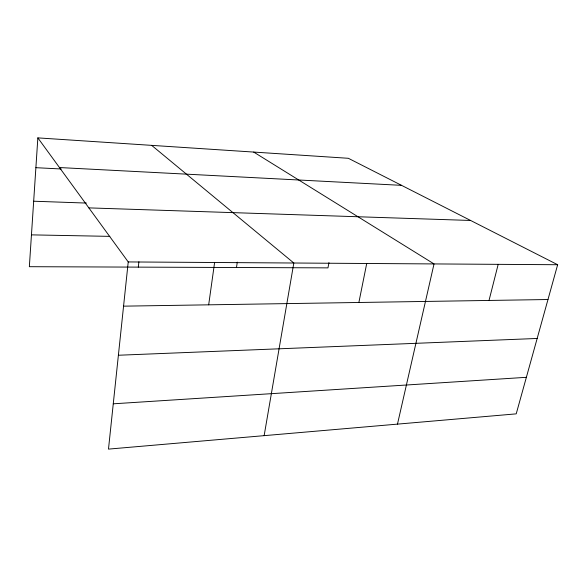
<?xml version="1.0" encoding="UTF-8"?>
<svg xmlns="http://www.w3.org/2000/svg" width="587" height="587" viewBox="0 0 587 587"><rect width="100%" height="100%" fill="white"/><g stroke="black" fill="none" stroke-linecap="round" stroke-linejoin="round"><path stroke-width="0.88" d="M37.854 137.886L128.23 261.934L108.485 449.114L516.222 413.857L557.65 264.73L348.348 158.292L37.854 137.886L29.35 266.696L327.972 267.87L328.955 262.602M138.312 267.122L138.892 261.802M208.678 304.822L214.607 262.499M236.488 267.511L237.287 262.14M264.143 435.649L293.823 263.013L151.673 145.371M358.877 302.481L366.721 263.49M397.48 424.122L434.028 263.93L253.709 152.077M489.022 300.449L498.187 264.348M113.262 403.812L526.37 377.316M118.383 355.245L537.164 338.464M123.564 306.157L547.987 299.524M128.23 261.934L557.65 264.73M31.449 234.866L109.828 236.37M88.85 207.886L470.598 220.463M33.672 201.216L86.377 203.073M59.456 167.544L401.537 185.345M35.888 167.684L61.224 168.983"/></g></svg>
